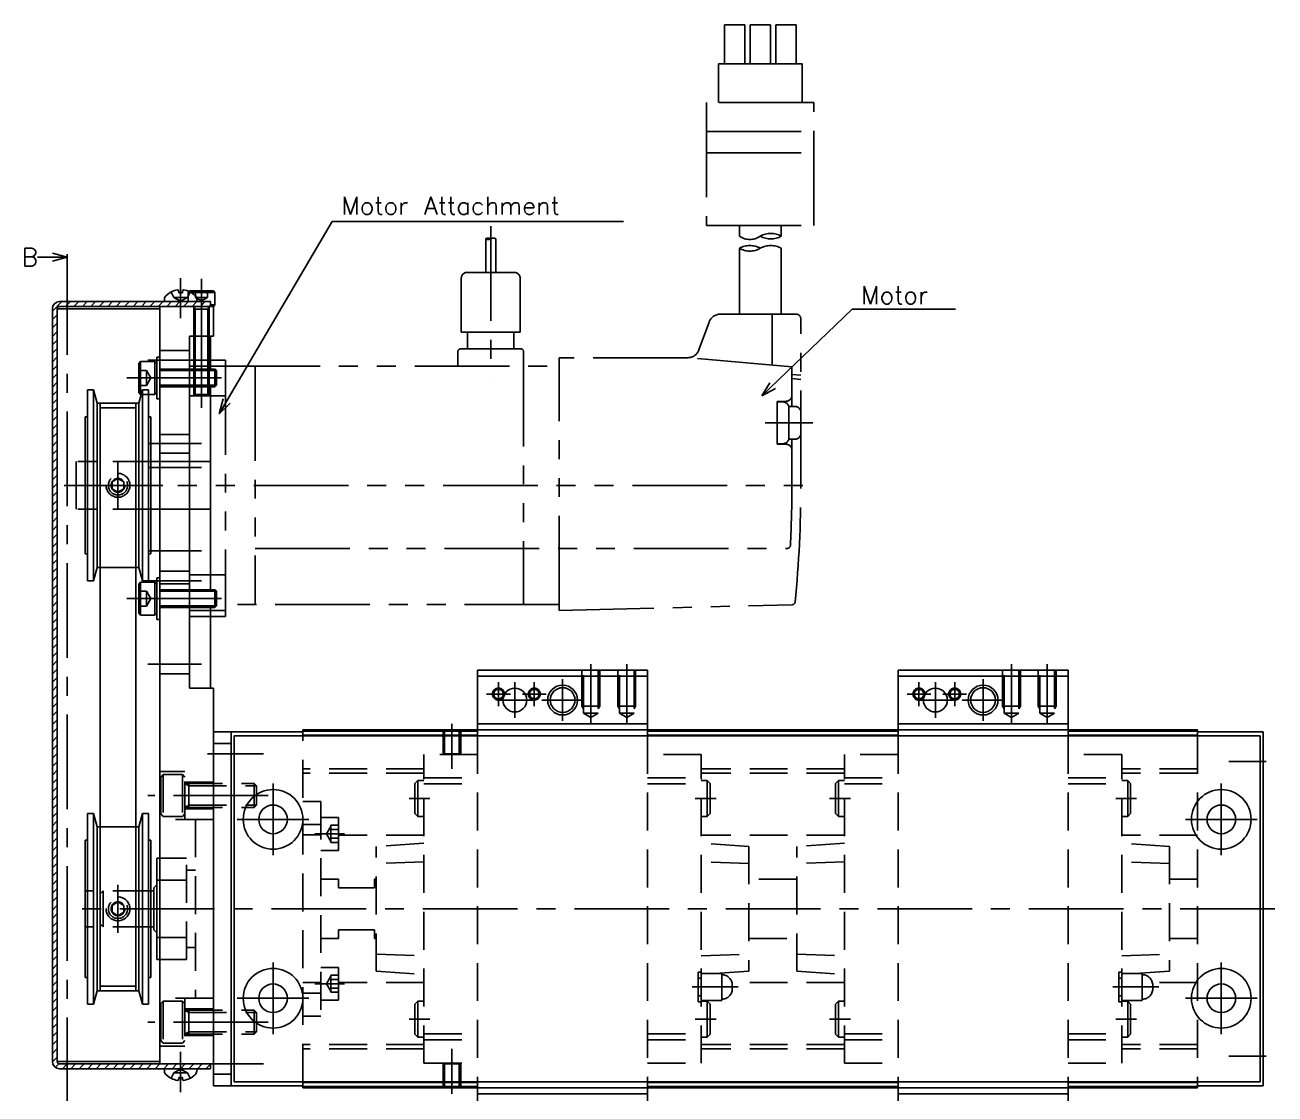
# Model space of a CAD drawing. Extents: x -2 to 470, y -8 to 279.
# Drawn here: x 248.2 to 457.8, y 100.3 to 279.5 of the extents above; entities that cross this region are included whole.
import ezdxf

# ---------------------------------------------------------------- set-up
doc = ezdxf.new("R2010")
doc.units = 0
doc.header["$LTSCALE"] = 0.5
for name, pattern in [('CENTER', [50.8, 31.75, -6.35, 6.35, -6.35]), ('DASHED', [19.05, 12.7, -6.35]), ('PHANTOM', [63.5, 31.75, -6.35, 6.35, -6.35, 6.35, -6.35])]:
    doc.linetypes.add(name, pattern=pattern)
for name, color, linetype in [('MSM_CENTER', 1, 'CENTER'), ('MSM_CONTINUOUS', 7, 'CONTINUOUS'), ('MSM_DASHED', 4, 'DASHED'), ('MSM_IMAGINARY', 6, 'PHANTOM'), ('MSM_NARROW', 5, 'CONTINUOUS'), ('MSM_PART_NUMBER', 7, 'CONTINUOUS')]:
    doc.layers.add(name, color=color, linetype=linetype)
doc.styles.get("Standard").update_dxf_attribs({"font": 'txt.shx', "height": 3, "bigfont": 'bigfont.shx'})

msp = doc.modelspace()

# ---------------------------------------------------------------- linework, layer by layer
at = {"layer": 'MSM_CENTER'}
for p, q in [((255.26, 240.06), (255.26, 96.3)), ((274.26, 237.06), (274.26, 230.3)), ((277.76, 236.9), (277.76, 215.3)), ((277.76, 223.3), (268.76, 223.3)), ((265.26, 220.3), (282.26, 220.3)), ((277.76, 209.3), (268.76, 209.3)), ((263.76, 206.3), (263.76, 198.3)), ((277.76, 205.3), (268.76, 205.3)), ((256.26, 202.3), (271.26, 202.3)), ((277.76, 191.3), (268.76, 191.3)), ((277.76, 186.3), (268.76, 186.3)), ((265.26, 183.3), (282.26, 183.3)), ((277.76, 172.3), (268.76, 172.3)), ((343.06, 162.39), (343.06, 172.3)), ((349.06, 162.39), (349.06, 172.3)), ((413.56, 162.39), (413.56, 172.3)), ((419.56, 162.39), (419.56, 172.3)), ((338.31, 162.8), (338.31, 169.8)), ((408.81, 162.8), (408.81, 169.8)), ((327.56, 165.3), (327.56, 169.3)), ((330.31, 163.3), (330.31, 169.3)), ((333.56, 165.3), (333.56, 169.3)), ((398.06, 165.3), (398.06, 169.3)), ((400.81, 163.3), (400.81, 169.3)), ((404.06, 165.3), (404.06, 169.3)), ((329.56, 167.3), (325.56, 167.3)), ((327.31, 166.3), (333.31, 166.3)), ((335.56, 167.3), (331.56, 167.3)), ((334.81, 166.3), (341.81, 166.3)), ((400.06, 167.3), (396.06, 167.3)), ((397.81, 166.3), (403.81, 166.3)), ((406.06, 167.3), (402.06, 167.3)), ((405.31, 166.3), (412.31, 166.3)), ((319.76, 162.3), (319.76, 154.79)), ((278.76, 157.3), (288.16, 157.3)), ((450.01, 156), (456.26, 156)), ((289.76, 140.3), (289.76, 152.3)), ((448.76, 140.3), (448.76, 152.3)), ((288.96, 150.3), (268.76, 150.3)), ((312.56, 149.8), (316.06, 149.8)), ((364.06, 149.8), (360.56, 149.8)), ((383.06, 149.8), (386.56, 149.8)), ((434.56, 149.8), (431.06, 149.8)), ((283.76, 146.3), (295.76, 146.3)), ((442.76, 146.3), (454.76, 146.3)), ((296.76, 143.85), (301.76, 143.85)), ((263.76, 135.3), (263.76, 127.3)), ((457.76, 131.3), (256.26, 131.3)), ((289.76, 110.3), (289.76, 122.3)), ((448.76, 110.3), (448.76, 122.3)), ((296.76, 118.74), (301.76, 118.74)), ((360.06, 118.2), (367.76, 118.2)), ((430.56, 118.2), (438.26, 118.2)), ((283.76, 116.3), (295.76, 116.3)), ((442.76, 116.3), (454.76, 116.3)), ((288.96, 112.3), (268.76, 112.3)), ((312.56, 112.8), (316.06, 112.8)), ((364.06, 112.8), (360.56, 112.8)), ((383.06, 112.8), (386.56, 112.8)), ((434.56, 112.8), (431.06, 112.8)), ((274.26, 100.54), (274.26, 107.3)), ((319.76, 100.3), (319.76, 107.81)), ((278.76, 105.3), (288.16, 105.3)), ((450.01, 106.6), (456.26, 106.6))]:
    msp.add_line(p, q, dxfattribs=at)
at = {"layer": 'MSM_CONTINUOUS'}
for p, q in [((252.76, 241.23), (255.26, 240.56)), ((255.26, 241.06), (255.26, 240.06)), ((255.26, 240.56), (250.26, 240.56)), ((255.26, 240.56), (252.76, 239.89)), ((273.93, 234.98), (273.95, 234.6)), ((274.59, 234.98), (274.58, 234.6)), ((275.67, 234.81), (275.76, 234.9)), ((275.76, 234.9), (279.76, 234.9)), ((279.76, 234.9), (280.01, 234.65)), ((279.26, 233.1), (253.96, 233.1)), ((271.55, 233.5), (271.51, 233.1)), ((273.95, 234.6), (274.58, 234.6)), ((280.01, 234.65), (275.98, 234.65)), ((276.98, 233.5), (277.01, 233.1)), ((279.26, 233.1), (279.26, 232.3)), ((280.01, 234.65), (280.01, 232.55)), ((252.76, 231.9), (252.76, 105.7)), ((253.56, 231.9), (253.56, 105.7)), ((253.56, 231.9), (270.76, 231.9)), ((279.76, 232.3), (253.96, 232.3)), ((270.76, 105.3), (270.76, 232.3)), ((280.01, 232.55), (279.26, 232.55)), ((279.76, 232.3), (280.01, 232.55)), ((279.76, 232.3), (279.76, 227.3)), ((275.76, 227.3), (279.76, 227.3)), ((275.76, 227.3), (275.76, 168.3)), ((276.46, 227.3), (276.46, 221.8)), ((279.06, 227.3), (279.06, 221.8)), ((279.26, 227.3), (279.26, 221.8)), ((267.26, 222.75), (267.56, 223.05)), ((267.26, 222.75), (267.26, 217.85)), ((267.56, 223.05), (269.96, 223.05)), ((267.56, 223.05), (267.56, 217.55)), ((269.96, 217.55), (269.96, 223.05)), ((270.26, 222.75), (269.96, 223.05)), ((270.76, 223.8), (270.26, 223.8)), ((270.26, 216.8), (270.26, 223.8)), ((275.76, 221.8), (279.99, 221.8)), ((279.99, 218.8), (279.99, 221.8)), ((279.99, 221.8), (280.26, 221.53)), ((280.26, 221.53), (280.26, 219.07)), ((258.62, 218.3), (258.62, 186.3)), ((259.66, 218.3), (258.62, 218.3)), ((259.66, 218.3), (259.66, 186.3)), ((260.26, 216.05), (259.66, 218.3)), ((267.86, 218.3), (267.26, 216.05)), ((267.86, 218.3), (267.86, 186.3)), ((268.9, 218.3), (267.86, 218.3)), ((268.9, 218.3), (268.9, 186.3)), ((275.76, 218.8), (279.99, 218.8)), ((276.46, 218.8), (276.46, 217.54)), ((279.06, 218.8), (279.06, 217.54)), ((279.26, 218.8), (279.26, 184.8)), ((280.26, 219.07), (279.99, 218.8)), ((267.26, 216.05), (260.26, 216.05)), ((260.26, 216.05), (260.26, 188.55)), ((260.76, 216.05), (260.76, 117.55)), ((266.76, 216.05), (266.76, 117.55)), ((267.56, 217.55), (267.26, 217.85)), ((267.26, 216.05), (267.26, 188.55)), ((267.56, 217.55), (267.66, 217.55)), ((268.9, 217.55), (269.96, 217.55)), ((270.26, 217.85), (269.96, 217.55)), ((270.26, 216.8), (270.76, 216.8)), ((279.06, 217.54), (276.46, 217.54)), ((276.7, 217.3), (276.46, 217.54)), ((278.82, 217.3), (276.7, 217.3)), ((278.82, 217.3), (279.06, 217.54)), ((258.26, 213.8), (258.26, 190.8)), ((258.62, 213.8), (258.26, 213.8)), ((269.26, 213.8), (268.9, 213.8)), ((269.26, 213.8), (269.26, 190.8)), ((258.26, 190.8), (258.62, 190.8)), ((268.9, 190.8), (269.26, 190.8)), ((259.66, 186.3), (260.26, 188.55)), ((260.26, 188.55), (260.76, 188.55)), ((266.76, 188.55), (267.26, 188.55)), ((267.26, 188.55), (267.86, 186.3)), ((270.76, 186.8), (270.26, 186.8)), ((270.26, 179.8), (270.26, 186.8)), ((258.62, 186.3), (259.66, 186.3)), ((267.26, 185.75), (267.56, 186.05)), ((267.26, 185.75), (267.26, 180.85)), ((267.56, 186.05), (269.96, 186.05)), ((267.56, 186.05), (267.56, 180.55)), ((267.86, 186.3), (268.9, 186.3)), ((269.96, 180.55), (269.96, 186.05)), ((270.26, 185.75), (269.96, 186.05)), ((275.76, 184.8), (279.99, 184.8)), ((279.99, 181.8), (279.99, 184.8)), ((279.99, 184.8), (280.26, 184.53)), ((280.26, 184.53), (280.26, 182.07)), ((267.56, 180.55), (267.26, 180.85)), ((267.56, 180.55), (269.96, 180.55)), ((270.26, 180.85), (269.96, 180.55)), ((275.76, 181.8), (279.99, 181.8)), ((279.26, 181.8), (279.26, 168.3)), ((280.26, 182.07), (279.99, 181.8)), ((270.26, 179.8), (270.76, 179.8)), ((324.06, 160.3), (324.06, 171.3)), ((324.06, 171.3), (352.56, 171.3)), ((324.06, 170.3), (352.56, 170.3)), ((352.56, 160.3), (352.56, 171.3)), ((394.56, 160.3), (394.56, 171.3)), ((394.56, 171.3), (423.06, 171.3)), ((394.56, 170.3), (423.06, 170.3)), ((423.06, 160.3), (423.06, 171.3)), ((275.76, 168.3), (279.76, 168.3)), ((279.76, 168.3), (279.76, 101.6)), ((324.06, 162.3), (352.56, 162.3)), ((394.56, 162.3), (423.06, 162.3)), ((294.76, 161), (279.76, 161)), ((282.76, 161), (282.76, 101.6)), ((283.26, 102.3), (283.26, 160.3)), ((455.26, 160.3), (283.26, 160.3)), ((294.76, 160.3), (294.76, 161.3)), ((444.76, 161.3), (294.76, 161.3)), ((324.06, 161.1), (294.76, 161.1)), ((324.06, 160.4), (294.76, 160.4)), ((394.56, 161.1), (352.56, 161.1)), ((394.56, 160.4), (352.56, 160.4)), ((444.76, 161.1), (423.06, 161.1)), ((444.76, 160.4), (423.06, 160.4)), ((444.76, 161.3), (444.76, 160.3)), ((455.76, 161), (444.76, 161)), ((455.26, 102.3), (455.26, 160.3)), ((455.76, 161), (455.76, 101.6)), ((282.76, 159), (279.76, 159)), ((258.62, 147.3), (258.62, 115.3)), ((259.66, 147.3), (258.62, 147.3)), ((259.66, 147.3), (259.66, 115.3)), ((260.26, 145.05), (259.66, 147.3)), ((267.86, 147.3), (267.26, 145.05)), ((267.86, 147.3), (267.86, 115.3)), ((268.9, 147.3), (267.86, 147.3)), ((268.9, 147.3), (268.9, 115.3)), ((260.26, 145.05), (260.26, 117.55)), ((260.76, 145.05), (260.26, 145.05)), ((267.26, 145.05), (266.76, 145.05)), ((267.26, 145.05), (267.26, 117.55)), ((258.26, 142.8), (258.26, 119.8)), ((258.62, 142.8), (258.26, 142.8)), ((269.26, 142.8), (268.9, 142.8)), ((269.26, 142.8), (269.26, 119.8)), ((270.76, 139.8), (270.26, 139.8)), ((270.26, 122.8), (270.26, 139.8)), ((269.26, 134.3), (269.76, 134.3)), ((270.26, 135.3), (269.76, 134.8)), ((269.76, 134.8), (269.76, 127.8)), ((270.26, 136.12), (270.76, 136.12)), ((269.76, 128.3), (269.26, 128.3)), ((269.76, 127.8), (270.26, 127.3)), ((270.26, 126.48), (270.76, 126.48)), ((270.76, 122.8), (270.26, 122.8)), ((258.26, 119.8), (258.62, 119.8)), ((268.9, 119.8), (269.26, 119.8)), ((259.66, 115.3), (260.26, 117.55)), ((260.26, 117.55), (267.26, 117.55)), ((267.26, 117.55), (267.86, 115.3)), ((258.62, 115.3), (259.66, 115.3)), ((267.86, 115.3), (268.9, 115.3)), ((253.56, 105.7), (270.76, 105.7)), ((253.96, 105.3), (279.76, 105.3)), ((279.26, 105.3), (279.26, 104.5)), ((253.96, 104.5), (279.26, 104.5)), ((271.55, 104.1), (271.51, 104.5)), ((273.93, 102.62), (273.95, 103)), ((274.58, 103), (273.95, 103)), ((274.59, 102.62), (274.58, 103)), ((276.98, 104.1), (277.01, 104.5)), ((282.76, 103.6), (279.76, 103.6)), ((294.76, 101.6), (279.76, 101.6)), ((455.26, 102.3), (283.26, 102.3)), ((294.76, 101.3), (294.76, 102.3)), ((324.06, 102.2), (294.76, 102.2)), ((324.06, 101.5), (294.76, 101.5)), ((444.76, 101.3), (294.76, 101.3)), ((324.06, 91.3), (324.06, 102.3)), ((352.56, 91.3), (352.56, 102.3)), ((394.56, 102.2), (352.56, 102.2)), ((394.56, 101.5), (352.56, 101.5)), ((394.56, 91.3), (394.56, 102.3)), ((423.06, 91.3), (423.06, 102.3)), ((444.76, 102.2), (423.06, 102.2)), ((444.76, 101.5), (423.06, 101.5)), ((444.76, 102.3), (444.76, 101.3)), ((455.76, 101.6), (444.76, 101.6)), ((324.06, 100.3), (352.56, 100.3)), ((394.56, 100.3), (423.06, 100.3))]:
    msp.add_line(p, q, dxfattribs=at)
for centre, radius in [((330.31, 166.3), 2), ((338.31, 166.3), 2.07), ((400.81, 166.3), 2), ((408.81, 166.3), 2.07), ((289.76, 146.3), 5), ((448.76, 146.3), 5), ((289.76, 146.3), 2.4), ((448.76, 146.3), 2.4), ((289.76, 116.3), 5), ((448.76, 116.3), 5), ((289.76, 116.3), 2.4), ((448.76, 116.3), 2.4)]:
    msp.add_circle(centre, radius, dxfattribs=at)
for centre, radius, start, end in [((274.26, 231.6), 3.5, 98.5396, 133.4267), ((273.73, 234.78), 0.284, 44.1872, 87.0617), ((274.8, 234.78), 0.284, 92.9383, 135.8128), ((274.26, 231.6), 3.5, 46.5733, 81.4604), ((253.96, 231.9), 1.2, 90, 180), ((272.54, 233.42), 1, 133.4267, 175), ((275.98, 233.42), 1, 5, 46.5733), ((253.96, 231.9), 0.4, 90, 180), ((253.96, 105.7), 1.2, 180, 270), ((253.96, 105.7), 0.4, 180, 270), ((272.54, 104.18), 1, 185, 226.5733), ((274.26, 106), 3.5, 226.5733, 261.4604), ((274.26, 106), 3.5, 278.5396, 313.4267), ((275.98, 104.18), 1, 313.4267, 355), ((273.73, 102.82), 0.284, 272.9383, 315.8128), ((274.8, 102.82), 0.284, 224.1872, 267.0617)]:
    msp.add_arc(centre, radius, start, end, dxfattribs=at)
at = {"layer": 'MSM_DASHED'}
for p, q in [((275.51, 234.65), (275.67, 234.81)), ((276.76, 233.8), (276.76, 234.9)), ((277.76, 234.9), (277.76, 233.8)), ((278.76, 233.8), (278.76, 234.9)), ((272.65, 234.71), (273.12, 233.77)), ((274.26, 233.17), (273.12, 233.77)), ((273.12, 233.77), (275.41, 233.77)), ((274.26, 233.17), (275.41, 233.77)), ((275.87, 234.71), (275.41, 233.77)), ((275.51, 234.65), (275.51, 233.1)), ((275.98, 234.65), (275.51, 234.65)), ((276.76, 233.8), (278.76, 233.8)), ((277.76, 233.22), (276.76, 233.8)), ((278.76, 233.8), (277.76, 233.22)), ((276.46, 232.2), (276.46, 227.3)), ((279.06, 231.81), (276.46, 231.81)), ((276.7, 231.81), (276.7, 227.3)), ((278.82, 231.81), (278.82, 227.3)), ((279.06, 232.2), (279.06, 227.3)), ((270.76, 224.9), (275.76, 224.9)), ((267.26, 221.55), (268.56, 221.55)), ((267.26, 220.3), (268.56, 220.3)), ((268.56, 221.55), (268.56, 219.05)), ((268.56, 221.55), (269.28, 220.3)), ((269.28, 220.3), (268.56, 219.05)), ((270.76, 221.8), (275.76, 221.8)), ((270.76, 221.55), (270.8, 221.53)), ((270.8, 221.8), (270.8, 218.8)), ((270.8, 221.53), (275.76, 221.53)), ((267.26, 219.05), (268.56, 219.05)), ((270.76, 219.05), (270.8, 219.07)), ((270.76, 218.8), (275.76, 218.8)), ((270.8, 219.07), (275.76, 219.07)), ((267.66, 217.55), (268.9, 217.55)), ((260.76, 215.29), (266.76, 215.29)), ((270.76, 210.8), (275.76, 210.8)), ((270.76, 207.7), (275.76, 207.7)), ((269.26, 206.3), (258.26, 206.3)), ((263.76, 203.45), (262.76, 202.88)), ((264.76, 202.88), (263.76, 203.45)), ((262.76, 202.88), (262.76, 201.72)), ((262.76, 201.72), (263.76, 201.15)), ((263.76, 201.15), (264.76, 201.72)), ((264.76, 201.72), (264.76, 202.88)), ((269.26, 198.3), (258.26, 198.3)), ((260.76, 188.55), (266.76, 188.55)), ((270.76, 187.9), (275.76, 187.9)), ((267.26, 184.55), (268.56, 184.55)), ((268.56, 184.55), (268.56, 182.05)), ((268.56, 184.55), (269.28, 183.3)), ((270.76, 185.8), (275.76, 185.8)), ((270.76, 184.8), (275.76, 184.8)), ((270.76, 184.55), (270.8, 184.53)), ((270.8, 184.8), (270.8, 181.8)), ((270.8, 184.53), (275.76, 184.53)), ((267.26, 183.3), (268.56, 183.3)), ((269.28, 183.3), (268.56, 182.05)), ((267.26, 182.05), (268.56, 182.05)), ((270.76, 182.05), (270.8, 182.07)), ((270.76, 181.8), (275.76, 181.8)), ((270.8, 182.07), (275.76, 182.07)), ((270.76, 170.7), (275.76, 170.7)), ((341.56, 171.3), (341.56, 165.3)), ((341.83, 164.1), (341.83, 171.3)), ((344.29, 171.3), (344.29, 164.1)), ((344.56, 171.3), (344.56, 165.3)), ((347.56, 171.3), (347.56, 165.3)), ((347.83, 164.1), (347.83, 171.3)), ((350.29, 171.3), (350.29, 164.1)), ((350.56, 171.3), (350.56, 165.3)), ((412.06, 171.3), (412.06, 165.3)), ((412.33, 164.1), (412.33, 171.3)), ((414.79, 171.3), (414.79, 164.1)), ((415.06, 171.3), (415.06, 165.3)), ((418.06, 171.3), (418.06, 165.3)), ((418.33, 164.1), (418.33, 171.3)), ((420.79, 171.3), (420.79, 164.1)), ((421.06, 171.3), (421.06, 165.3)), ((344.56, 165.3), (341.56, 165.3)), ((341.83, 164.83), (341.56, 165.3)), ((344.29, 164.1), (341.83, 164.1)), ((343.06, 163.39), (341.83, 164.1)), ((344.29, 164.1), (343.06, 163.39)), ((344.29, 164.83), (344.56, 165.3)), ((350.56, 165.3), (347.56, 165.3)), ((347.83, 164.83), (347.56, 165.3)), ((350.29, 164.1), (347.83, 164.1)), ((349.06, 163.39), (347.83, 164.1)), ((350.29, 164.1), (349.06, 163.39)), ((350.29, 164.83), (350.56, 165.3)), ((415.06, 165.3), (412.06, 165.3)), ((412.33, 164.83), (412.06, 165.3)), ((414.79, 164.1), (412.33, 164.1)), ((413.56, 163.39), (412.33, 164.1)), ((414.79, 164.1), (413.56, 163.39)), ((414.79, 164.83), (415.06, 165.3)), ((421.06, 165.3), (418.06, 165.3)), ((418.33, 164.83), (418.06, 165.3)), ((420.79, 164.1), (418.33, 164.1)), ((419.56, 163.39), (418.33, 164.1)), ((420.79, 164.1), (419.56, 163.39)), ((420.79, 164.83), (421.06, 165.3)), ((294.76, 102.3), (294.76, 160.3)), ((318.26, 161.3), (318.26, 157.3)), ((318.53, 157.2), (318.53, 161.3)), ((320.99, 161.3), (320.99, 157.2)), ((321.26, 161.3), (321.26, 157.3)), ((324.06, 160.3), (324.06, 102.3)), ((352.56, 160.3), (352.56, 102.3)), ((394.56, 160.3), (394.56, 102.3)), ((423.06, 160.3), (423.06, 102.3)), ((444.76, 160.3), (444.76, 102.3)), ((324.06, 157.2), (315.06, 157.2)), ((315.06, 105.4), (315.06, 157.2)), ((318.26, 157.3), (321.26, 157.3)), ((318.32, 157.2), (318.26, 157.3)), ((321.2, 157.2), (321.26, 157.3)), ((361.56, 157.2), (352.56, 157.2)), ((361.56, 105.4), (361.56, 157.2)), ((394.56, 157.2), (385.56, 157.2)), ((385.56, 105.4), (385.56, 157.2)), ((432.06, 157.2), (423.06, 157.2)), ((432.06, 105.4), (432.06, 157.2)), ((274.96, 154.3), (270.76, 154.3)), ((270.96, 153.4), (271.36, 153.8)), ((270.96, 153.4), (270.96, 147.2)), ((271.36, 153.8), (274.56, 153.8)), ((271.36, 153.8), (271.36, 146.8)), ((274.56, 153.8), (274.56, 146.8)), ((274.96, 153.4), (274.56, 153.8)), ((274.96, 146.3), (274.96, 154.3)), ((315.06, 154.75), (294.76, 154.75)), ((315.06, 154.05), (294.76, 154.05)), ((315.06, 153.25), (324.06, 153.25)), ((352.56, 153.25), (361.56, 153.25)), ((385.56, 154.75), (361.56, 154.75)), ((385.56, 154.05), (361.56, 154.05)), ((385.56, 153.25), (394.56, 153.25)), ((423.06, 153.25), (432.06, 153.25)), ((444.76, 154.75), (432.06, 154.75)), ((444.76, 154.05), (432.06, 154.05)), ((274.96, 152.55), (279.76, 152.55)), ((274.96, 152.3), (286.58, 152.3)), ((274.96, 152.3), (275.62, 151.92)), ((275.62, 152.3), (275.62, 148.3)), ((275.62, 151.92), (286.96, 151.92)), ((286.96, 151.92), (286.58, 152.3)), ((286.58, 148.3), (286.58, 152.3)), ((286.96, 148.68), (286.96, 151.92)), ((314.06, 152.8), (313.56, 152.3)), ((313.56, 152.3), (313.56, 147.3)), ((314.06, 152.8), (314.06, 146.8)), ((315.06, 152.8), (314.06, 152.8)), ((315.06, 152.25), (324.06, 152.25)), ((352.56, 152.25), (361.56, 152.25)), ((362.56, 152.8), (361.56, 152.8)), ((362.56, 152.8), (362.56, 146.8)), ((363.06, 152.3), (362.56, 152.8)), ((363.06, 152.3), (363.06, 147.3)), ((384.56, 152.8), (384.06, 152.3)), ((384.06, 152.3), (384.06, 147.3)), ((384.56, 152.8), (384.56, 146.8)), ((385.56, 152.8), (384.56, 152.8)), ((385.56, 152.25), (394.56, 152.25)), ((423.06, 152.25), (432.06, 152.25)), ((433.06, 152.8), (432.06, 152.8)), ((433.06, 152.8), (433.06, 146.8)), ((433.56, 152.3), (433.06, 152.8)), ((433.56, 152.3), (433.56, 147.3)), ((297.76, 149.3), (294.76, 149.3)), ((297.76, 149.3), (297.76, 113.3)), ((271.36, 146.8), (270.96, 147.2)), ((271.36, 146.8), (274.56, 146.8)), ((274.56, 146.8), (274.96, 147.2)), ((274.96, 148.3), (275.62, 148.68)), ((274.96, 148.3), (286.58, 148.3)), ((274.96, 148.05), (279.76, 148.05)), ((275.62, 148.68), (286.96, 148.68)), ((286.58, 148.3), (286.96, 148.68)), ((313.56, 147.3), (314.06, 146.8)), ((314.06, 146.8), (315.06, 146.8)), ((361.56, 146.8), (362.56, 146.8)), ((362.56, 146.8), (363.06, 147.3)), ((384.06, 147.3), (384.56, 146.8)), ((384.56, 146.8), (385.56, 146.8)), ((432.06, 146.8), (433.06, 146.8)), ((433.06, 146.8), (433.56, 147.3)), ((266.76, 145.05), (260.76, 145.05)), ((279.76, 146.3), (270.76, 146.3)), ((276.76, 146.3), (276.76, 116.3)), ((297.76, 145.43), (294.76, 145.43)), ((300.76, 146.6), (297.76, 146.6)), ((299.46, 145.1), (298.74, 143.85)), ((299.46, 145.3), (300.76, 145.3)), ((299.46, 145.3), (299.46, 142.41)), ((300.76, 146.6), (300.76, 141.1)), ((297.76, 143.68), (294.76, 143.68)), ((299.46, 142.6), (298.74, 143.85)), ((299.46, 144.58), (300.76, 144.58)), ((299.46, 143.13), (300.76, 143.13)), ((315.06, 143.66), (300.76, 143.66)), ((385.56, 143.66), (361.56, 143.66)), ((444.76, 143.66), (432.06, 143.66)), ((297.76, 141.1), (300.76, 141.1)), ((299.46, 142.41), (300.76, 142.41)), ((315.06, 142.3), (307.06, 141.77)), ((307.06, 120.83), (307.06, 141.77)), ((369.56, 141.77), (361.56, 142.3)), ((369.56, 141.77), (369.56, 120.83)), ((385.56, 142.3), (377.56, 141.77)), ((377.56, 120.83), (377.56, 141.77)), ((440.06, 141.77), (432.06, 142.3)), ((440.06, 141.77), (440.06, 120.83)), ((275.26, 139.8), (270.76, 139.8)), ((275.26, 122.8), (275.26, 139.8)), ((315.06, 139.16), (307.06, 138.9)), ((369.56, 138.9), (361.56, 139.16)), ((385.56, 139.16), (377.56, 138.9)), ((440.06, 138.9), (432.06, 139.16)), ((276.76, 137.8), (275.26, 137.8)), ((300.76, 136.3), (297.76, 136.3)), ((300.76, 136.3), (300.76, 134.8)), ((306.76, 136.3), (306.76, 134.8)), ((307.06, 136.3), (306.76, 136.3)), ((377.56, 136.3), (369.56, 136.3)), ((444.76, 136.3), (440.06, 136.3)), ((269.26, 134.3), (258.26, 134.3)), ((261.26, 134.3), (260.76, 133.8)), ((261.26, 128.3), (261.26, 134.3)), ((270.76, 136.12), (275.26, 136.12)), ((306.76, 134.8), (300.76, 134.8)), ((263.76, 132.45), (262.76, 131.88)), ((264.76, 131.88), (263.76, 132.45)), ((262.76, 131.88), (262.76, 130.72)), ((262.76, 130.72), (263.76, 130.15)), ((263.76, 130.15), (264.76, 130.72)), ((264.76, 130.72), (264.76, 131.88)), ((269.26, 128.3), (258.26, 128.3)), ((260.76, 128.8), (261.26, 128.3)), ((270.76, 126.48), (275.26, 126.48)), ((297.76, 126.3), (300.76, 126.3)), ((300.76, 127.8), (306.76, 127.8)), ((300.76, 127.8), (300.76, 126.3)), ((306.76, 127.8), (306.76, 126.3)), ((306.76, 126.3), (307.06, 126.3)), ((369.56, 126.3), (377.56, 126.3)), ((440.06, 126.3), (444.76, 126.3)), ((276.76, 124.8), (275.26, 124.8)), ((307.06, 123.7), (315.06, 123.44)), ((361.56, 123.44), (369.56, 123.7)), ((377.56, 123.7), (385.56, 123.44)), ((432.06, 123.44), (440.06, 123.7)), ((275.26, 122.8), (270.76, 122.8)), ((300.76, 121.49), (297.76, 121.49)), ((299.46, 119.99), (298.74, 118.74)), ((299.46, 120.19), (300.76, 120.19)), ((299.46, 117.3), (299.46, 120.19)), ((300.76, 121.49), (300.76, 115.99)), ((307.06, 120.83), (315.06, 120.3)), ((361.06, 120.7), (361.56, 120.7)), ((361.06, 115.7), (361.06, 120.7)), ((361.56, 119.7), (361.06, 119.7)), ((365.01, 120.45), (361.56, 120.45)), ((363.82, 120.45), (369.56, 120.83)), ((365.01, 120.45), (365.01, 115.95)), ((377.56, 120.83), (385.56, 120.3)), ((431.56, 120.7), (432.06, 120.7)), ((431.56, 115.7), (431.56, 120.7)), ((432.06, 119.7), (431.56, 119.7)), ((435.51, 120.45), (432.06, 120.45)), ((434.32, 120.45), (440.06, 120.83)), ((435.51, 120.45), (435.51, 115.95)), ((260.76, 118.31), (266.76, 118.31)), ((297.76, 118.92), (294.76, 118.92)), ((299.46, 117.49), (298.74, 118.74)), ((299.46, 119.47), (300.76, 119.47)), ((299.46, 118.02), (300.76, 118.02)), ((315.06, 118.94), (300.76, 118.94)), ((385.56, 118.94), (366.7, 118.94)), ((366.76, 118.5), (366.76, 117.9)), ((444.76, 118.94), (437.2, 118.94)), ((437.26, 118.5), (437.26, 117.9)), ((279.76, 116.3), (270.76, 116.3)), ((270.96, 115.4), (271.36, 115.8)), ((270.96, 115.4), (270.96, 109.2)), ((271.36, 115.8), (274.56, 115.8)), ((271.36, 115.8), (271.36, 108.8)), ((274.56, 115.8), (274.56, 108.8)), ((274.96, 115.4), (274.56, 115.8)), ((274.96, 116.3), (274.96, 108.3)), ((297.76, 117.17), (294.76, 117.17)), ((297.76, 115.99), (300.76, 115.99)), ((299.46, 117.3), (300.76, 117.3)), ((314.06, 115.8), (313.56, 115.3)), ((313.56, 115.3), (313.56, 110.3)), ((314.06, 115.8), (314.06, 109.8)), ((315.06, 115.8), (314.06, 115.8)), ((361.06, 116.7), (361.56, 116.7)), ((361.06, 115.7), (361.56, 115.7)), ((361.56, 115.95), (365.01, 115.95)), ((362.56, 115.8), (361.56, 115.8)), ((363.06, 115.3), (362.56, 115.8)), ((362.56, 115.8), (362.56, 109.8)), ((363.06, 115.3), (363.06, 110.3)), ((384.56, 115.8), (384.06, 115.3)), ((384.06, 115.3), (384.06, 110.3)), ((384.56, 115.8), (384.56, 109.8)), ((385.56, 115.8), (384.56, 115.8)), ((431.56, 116.7), (432.06, 116.7)), ((431.56, 115.7), (432.06, 115.7)), ((432.06, 115.95), (435.51, 115.95)), ((433.06, 115.8), (432.06, 115.8)), ((433.56, 115.3), (433.06, 115.8)), ((433.06, 115.8), (433.06, 109.8)), ((433.56, 115.3), (433.56, 110.3)), ((274.96, 114.55), (279.76, 114.55)), ((274.96, 114.3), (286.58, 114.3)), ((274.96, 114.3), (275.62, 113.92)), ((275.62, 114.3), (275.62, 110.3)), ((275.62, 113.92), (286.96, 113.92)), ((286.96, 113.92), (286.58, 114.3)), ((286.58, 110.3), (286.58, 114.3)), ((286.96, 110.68), (286.96, 113.92)), ((294.76, 113.3), (297.76, 113.3)), ((271.36, 108.8), (270.96, 109.2)), ((274.56, 108.8), (274.96, 109.2)), ((274.96, 110.3), (275.62, 110.68)), ((274.96, 110.3), (286.58, 110.3)), ((274.96, 110.05), (279.76, 110.05)), ((275.62, 110.68), (286.96, 110.68)), ((286.58, 110.3), (286.96, 110.68)), ((313.56, 110.3), (314.06, 109.8)), ((314.06, 109.8), (315.06, 109.8)), ((315.06, 110.35), (324.06, 110.35)), ((315.06, 109.35), (324.06, 109.35)), ((352.56, 110.35), (361.56, 110.35)), ((352.56, 109.35), (361.56, 109.35)), ((361.56, 109.8), (362.56, 109.8)), ((362.56, 109.8), (363.06, 110.3)), ((384.06, 110.3), (384.56, 109.8)), ((384.56, 109.8), (385.56, 109.8)), ((385.56, 110.35), (394.56, 110.35)), ((385.56, 109.35), (394.56, 109.35)), ((423.06, 110.35), (432.06, 110.35)), ((423.06, 109.35), (432.06, 109.35)), ((432.06, 109.8), (433.06, 109.8)), ((433.06, 109.8), (433.56, 110.3)), ((274.96, 108.3), (270.76, 108.3)), ((271.36, 108.8), (274.56, 108.8)), ((315.06, 108.55), (294.76, 108.55)), ((315.06, 107.85), (294.76, 107.85)), ((385.56, 108.55), (361.56, 108.55)), ((385.56, 107.85), (361.56, 107.85)), ((444.76, 108.55), (432.06, 108.55)), ((444.76, 107.85), (432.06, 107.85)), ((315.06, 105.4), (324.06, 105.4)), ((318.32, 105.4), (318.26, 105.3)), ((318.26, 101.3), (318.26, 105.3)), ((318.26, 105.3), (321.26, 105.3)), ((318.53, 105.4), (318.53, 101.3)), ((320.99, 101.3), (320.99, 105.4)), ((321.2, 105.4), (321.26, 105.3)), ((321.26, 101.3), (321.26, 105.3)), ((352.56, 105.4), (361.56, 105.4)), ((385.56, 105.4), (394.56, 105.4)), ((423.06, 105.4), (432.06, 105.4)), ((272.65, 102.89), (273.12, 103.83)), ((274.26, 104.43), (273.12, 103.83)), ((275.41, 103.83), (273.12, 103.83)), ((274.26, 104.43), (275.41, 103.83)), ((275.87, 102.89), (275.41, 103.83))]:
    msp.add_line(p, q, dxfattribs=at)
for centre, radius in [((263.76, 202.3), 2), ((263.76, 202.3), 1.62), ((263.76, 202.3), 1.15), ((327.56, 167.3), 1), ((327.56, 167.3), 0.784), ((333.56, 167.3), 1), ((333.56, 167.3), 0.784), ((398.06, 167.3), 1), ((398.06, 167.3), 0.784), ((404.06, 167.3), 1), ((404.06, 167.3), 0.784), ((263.76, 131.3), 2), ((263.76, 131.3), 1.62), ((263.76, 131.3), 1.15)]:
    msp.add_circle(centre, radius, dxfattribs=at)
for centre, radius, start, end in [((276.36, 232.2), 0.1, 0, 90), ((279.16, 232.2), 0.1, 90, 180), ((365.01, 118.5), 1.75, 0, 90), ((435.51, 118.5), 1.75, 0, 90), ((365.01, 117.9), 1.75, 270, 0), ((435.51, 117.9), 1.75, 270, 0)]:
    msp.add_arc(centre, radius, start, end, dxfattribs=at)
at = {"layer": 'MSM_IMAGINARY'}
for p, q in [((365.46, 279.48), (368.86, 279.48)), ((365.46, 279.48), (365.46, 272.98)), ((368.86, 279.48), (368.86, 272.98)), ((369.76, 279.48), (373.16, 279.48)), ((369.76, 279.48), (369.76, 272.98)), ((373.16, 279.48), (373.16, 272.98)), ((374.06, 279.48), (377.46, 279.48)), ((374.06, 272.98), (374.06, 279.48)), ((377.46, 279.48), (377.46, 272.98)), ((364.46, 272.98), (378.46, 272.98)), ((364.46, 266.48), (364.46, 272.98)), ((378.46, 272.98), (378.46, 266.48)), ((362.46, 266.48), (362.46, 245.86)), ((380.46, 266.48), (362.46, 266.48)), ((380.46, 245.86), (380.46, 266.48)), ((362.46, 261.63), (380.46, 261.63)), ((362.46, 258.03), (380.46, 258.03)), ((326.26, 245.75), (326.26, 220.3)), ((362.46, 245.86), (380.46, 245.86)), ((367.96, 245.86), (367.96, 244.07)), ((374.96, 244.07), (374.96, 245.86)), ((325.41, 243.64), (325.41, 238)), ((327.11, 238), (327.11, 243.64)), ((367.96, 231), (367.96, 242.04)), ((374.96, 231), (374.96, 242.04)), ((321.31, 237), (321.31, 228)), ((322.31, 238), (330.21, 238)), ((331.21, 237), (331.21, 228)), ((377.46, 231), (364.76, 231)), ((373.46, 222.46), (373.46, 231)), ((362.88, 229.68), (361.18, 225.02)), ((378.26, 202.3), (378.26, 230.2)), ((321.31, 228), (331.21, 228)), ((322.36, 228), (322.36, 225.2)), ((330.16, 228), (330.16, 225.2)), ((277.76, 225.3), (277.76, 215.3)), ((320.76, 224.7), (320.76, 222.3)), ((321.26, 225.2), (331.26, 225.2)), ((331.76, 224.7), (331.76, 182.3)), ((275.76, 180.3), (275.76, 223.3)), ((275.76, 223.3), (281.76, 223.3)), ((275.76, 222.3), (281.76, 222.3)), ((276.46, 223.3), (276.46, 217.3)), ((276.7, 223.3), (276.7, 217.3)), ((278.82, 223.3), (278.82, 217.3)), ((279.06, 223.3), (279.06, 217.3)), ((281.76, 223.3), (281.76, 180.3)), ((281.76, 222.3), (337.76, 222.3)), ((286.76, 222.3), (286.76, 182.3)), ((337.76, 181.3), (337.76, 223.7)), ((359.3, 223.7), (337.76, 223.7)), ((376.76, 222.17), (359.3, 223.7)), ((376.76, 215.53), (376.76, 222.17)), ((378.26, 220.76), (376.76, 220.89)), ((378.26, 220.06), (376.76, 220.19)), ((275.76, 217.3), (281.76, 217.3)), ((279.26, 187.3), (279.26, 217.3)), ((374.26, 216.38), (375.76, 216.38)), ((374.26, 209.18), (374.26, 216.38)), ((375.26, 216.28), (374.26, 216.28)), ((376.23, 215.53), (377.26, 215.53)), ((376.26, 210.28), (376.26, 215.28)), ((372.26, 212.78), (380.26, 212.78)), ((377.26, 210.03), (376.26, 210.03)), ((376.76, 202.3), (376.76, 210.03)), ((374.26, 209.28), (375.26, 209.28)), ((375.76, 209.18), (374.26, 209.18)), ((279.26, 206.3), (256.76, 206.3)), ((256.76, 206.3), (256.76, 198.3)), ((254.76, 202.3), (380.26, 202.3)), ((279.26, 198.3), (256.76, 198.3)), ((286.76, 191.73), (376, 191.73)), ((275.76, 187.3), (281.76, 187.3)), ((275.76, 181.3), (281.76, 181.3)), ((275.76, 180.3), (281.76, 180.3)), ((337.76, 182.3), (281.76, 182.3)), ((337.76, 181.3), (376.82, 182.29))]:
    msp.add_line(p, q, dxfattribs=at)
for centre, radius, start, end in [((325.84, 242.9), 0.85, 60.0009, 119.999), ((325.84, 244.37), 0.85, 240.001, 299.999), ((326.69, 242.9), 0.85, 59.9987, 119.999), ((369.71, 246.51), 3, 234.3132, 305.6839), ((373.21, 241.04), 3.5, 60.0014, 120.0014), ((373.21, 247.1), 3.5, 240.0015, 300.0015), ((369.71, 239.01), 3.5, 60.0014, 120.1319), ((369.71, 245.07), 3.5, 239.871, 300), ((373.21, 239.01), 3.5, 60.0637, 120), ((322.31, 237), 1, 90, 180), ((330.21, 237), 1, 360, 90), ((364.76, 229), 2, 90, 160), ((377.46, 230.2), 0.8, 360, 90), ((321.26, 224.7), 0.5, 90, 180), ((331.26, 224.7), 0.5, 360, 90), ((359.3, 225.7), 2, 270, 340), ((375.26, 215.28), 1, 360, 90), ((375.76, 217.38), 1, 270, 0), ((377.26, 214.53), 1, 360, 90), ((375.26, 210.28), 1, 270, 360), ((377.26, 211.03), 1, 270, 360), ((375.76, 208.18), 1, 1.7094, 90), ((178.26, 202.3), 198.5, 357.0836, 0), ((178.26, 202.3), 200, 354.3874, 0), ((376, 192.23), 0.5, 270, 357.0836), ((376.8, 182.79), 0.5, 271.4503, 354.3874)]:
    msp.add_arc(centre, radius, start, end, dxfattribs=at)
at = {"layer": 'MSM_NARROW'}
for p, q in [((252.76, 231.51), (254.35, 233.1)), ((254.97, 232.3), (255.77, 233.1)), ((256.38, 232.3), (257.18, 233.1)), ((257.79, 232.3), (258.59, 233.1)), ((259.21, 232.3), (260.01, 233.1)), ((260.62, 232.3), (261.42, 233.1)), ((262.04, 232.3), (262.84, 233.1)), ((263.45, 232.3), (264.25, 233.1)), ((264.87, 232.3), (265.67, 233.1)), ((266.28, 232.3), (267.08, 233.1)), ((267.69, 232.3), (268.49, 233.1)), ((269.11, 232.3), (269.91, 233.1)), ((270.52, 232.3), (271.32, 233.1)), ((271.94, 232.3), (272.74, 233.1)), ((273.35, 232.3), (274.15, 233.1)), ((274.77, 232.3), (275.57, 233.1)), ((276.18, 232.3), (276.98, 233.1)), ((277.59, 232.3), (278.39, 233.1)), ((252.76, 230.09), (253.56, 230.89)), ((276.45, 232.25), (276.7, 231.81)), ((279.07, 232.25), (278.82, 231.81)), ((279.01, 232.3), (279.26, 232.55)), ((252.76, 228.68), (253.56, 229.48)), ((252.76, 227.27), (253.56, 228.07)), ((252.76, 225.85), (253.56, 226.65)), ((276.7, 227.3), (276.7, 221.8)), ((278.82, 227.3), (278.82, 221.8)), ((252.76, 224.44), (253.56, 225.24)), ((252.76, 223.02), (253.56, 223.82)), ((252.76, 221.61), (253.56, 222.41)), ((252.76, 220.2), (253.56, 221)), ((275.76, 221.53), (280.26, 221.53)), ((252.76, 218.78), (253.56, 219.58)), ((252.76, 217.37), (253.56, 218.17)), ((275.76, 219.07), (280.26, 219.07)), ((276.7, 218.8), (276.7, 217.3)), ((278.82, 218.8), (278.82, 217.3)), ((252.76, 215.95), (253.56, 216.75)), ((252.76, 214.54), (253.56, 215.34)), ((252.76, 213.12), (253.56, 213.92)), ((252.76, 211.71), (253.56, 212.51)), ((252.76, 210.3), (253.56, 211.1)), ((252.76, 208.88), (253.56, 209.68)), ((252.76, 207.47), (253.56, 208.27)), ((252.76, 206.05), (253.56, 206.85)), ((252.76, 204.64), (253.56, 205.44)), ((252.76, 203.22), (253.56, 204.02)), ((252.76, 201.81), (253.56, 202.61)), ((252.76, 200.4), (253.56, 201.2)), ((252.76, 198.98), (253.56, 199.78)), ((252.76, 197.57), (253.56, 198.37)), ((252.76, 196.15), (253.56, 196.95)), ((252.76, 194.74), (253.56, 195.54)), ((252.76, 193.33), (253.56, 194.13)), ((252.76, 191.91), (253.56, 192.71)), ((252.76, 190.5), (253.56, 191.3)), ((252.76, 189.08), (253.56, 189.88)), ((252.76, 187.67), (253.56, 188.47)), ((252.76, 186.25), (253.56, 187.05)), ((252.76, 184.84), (253.56, 185.64)), ((275.76, 184.53), (280.26, 184.53)), ((252.76, 183.43), (253.56, 184.23)), ((252.76, 182.01), (253.56, 182.81)), ((252.76, 180.6), (253.56, 181.4)), ((275.76, 182.07), (280.26, 182.07)), ((252.76, 179.18), (253.56, 179.98)), ((252.76, 177.77), (253.56, 178.57)), ((252.76, 176.35), (253.56, 177.15)), ((252.76, 174.94), (253.56, 175.74)), ((252.76, 173.53), (253.56, 174.33)), ((252.76, 172.11), (253.56, 172.91)), ((252.76, 170.7), (253.56, 171.5)), ((252.76, 169.28), (253.56, 170.08)), ((252.76, 167.87), (253.56, 168.67)), ((252.76, 166.46), (253.56, 167.26)), ((252.76, 165.04), (253.56, 165.84)), ((252.76, 163.63), (253.56, 164.43)), ((252.76, 162.21), (253.56, 163.01)), ((252.76, 160.8), (253.56, 161.6)), ((252.76, 159.38), (253.56, 160.18)), ((252.76, 157.97), (253.56, 158.77)), ((252.76, 156.56), (253.56, 157.36)), ((252.76, 155.14), (253.56, 155.94)), ((252.76, 153.73), (253.56, 154.53)), ((252.76, 152.31), (253.56, 153.11)), ((252.76, 150.9), (253.56, 151.7)), ((252.76, 149.48), (253.56, 150.28)), ((252.76, 148.07), (253.56, 148.87)), ((252.76, 146.66), (253.56, 147.46)), ((252.76, 145.24), (253.56, 146.04)), ((252.76, 143.83), (253.56, 144.63)), ((252.76, 142.41), (253.56, 143.21)), ((252.76, 141), (253.56, 141.8)), ((252.76, 139.59), (253.56, 140.39)), ((252.76, 138.17), (253.56, 138.97)), ((252.76, 136.76), (253.56, 137.56)), ((252.76, 135.34), (253.56, 136.14)), ((252.76, 133.93), (253.56, 134.73)), ((252.76, 132.51), (253.56, 133.31)), ((252.76, 131.1), (253.56, 131.9)), ((252.76, 129.69), (253.56, 130.49)), ((252.76, 128.27), (253.56, 129.07)), ((252.76, 126.86), (253.56, 127.66)), ((252.76, 125.44), (253.56, 126.24)), ((252.76, 124.03), (253.56, 124.83)), ((252.76, 122.61), (253.56, 123.41)), ((252.76, 121.2), (253.56, 122)), ((252.76, 119.79), (253.56, 120.59)), ((252.76, 118.37), (253.56, 119.17)), ((252.76, 116.96), (253.56, 117.76)), ((252.76, 115.54), (253.56, 116.34)), ((252.76, 114.13), (253.56, 114.93)), ((252.76, 112.71), (253.56, 113.51)), ((252.76, 111.3), (253.56, 112.1)), ((252.76, 109.89), (253.56, 110.69)), ((252.76, 108.47), (253.56, 109.27)), ((252.76, 107.06), (253.56, 107.86)), ((252.76, 105.65), (253.56, 106.44)), ((253.26, 104.73), (253.85, 105.32)), ((254.45, 104.5), (255.25, 105.3)), ((255.86, 104.5), (256.66, 105.3)), ((257.27, 104.5), (258.07, 105.3)), ((258.69, 104.5), (259.49, 105.3)), ((260.1, 104.5), (260.9, 105.3)), ((261.52, 104.5), (262.32, 105.3)), ((262.93, 104.5), (263.73, 105.3)), ((264.35, 104.5), (265.15, 105.3)), ((265.76, 104.5), (266.56, 105.3)), ((267.17, 104.5), (267.97, 105.3)), ((268.59, 104.5), (269.39, 105.3)), ((270, 104.5), (270.8, 105.3)), ((271.42, 104.5), (272.22, 105.3)), ((272.83, 104.5), (273.63, 105.3)), ((274.24, 104.5), (275.04, 105.3)), ((275.66, 104.5), (276.46, 105.3)), ((277.07, 104.5), (277.87, 105.3)), ((278.49, 104.5), (279.26, 105.27))]:
    msp.add_line(p, q, dxfattribs=at)
for centre in [(338.31, 166.3), (408.81, 166.3)]:
    msp.add_circle(centre, 2.5, dxfattribs=at)
at = {"layer": 'MSM_PART_NUMBER'}
for p, q in [((280.7, 214.29), (299.66, 246.54)), ((299.66, 246.54), (348.5, 246.54)), ((371.72, 217.28), (386.86, 231.83)), ((386.86, 231.83), (404.17, 231.83)), ((371.72, 217.28), (373.06, 219.49)), ((373.99, 218.52), (371.72, 217.28)), ((280.7, 214.29), (281.39, 216.78)), ((282.55, 216.1), (280.7, 214.29))]:
    msp.add_line(p, q, dxfattribs=at)

# ---------------------------------------------------------------- texts
for s, p in [('Motor Attachment', (301.22, 247.69)), ('B', (247.65, 239.06)), ('Motor', (388.38, 232.69))]:
    msp.add_text(s, height=3, dxfattribs=at).set_placement(p)

doc.saveas('drawing.dxf')
